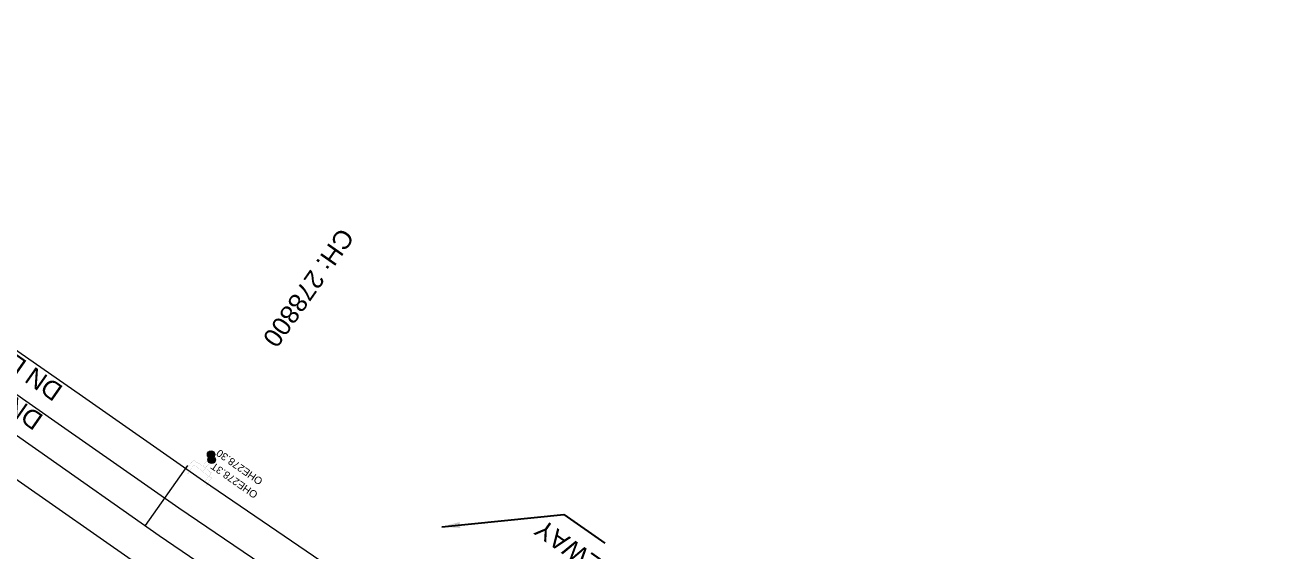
# Model space of a CAD drawing. Header units: metres. Extents: x 644418 to 1306172, y 3366650 to 6747308.
# Drawn here: x 661914.2 to 662083.3, y 3367326.2 to 3367398 of the extents above; entities that cross this region are included whole.
import ezdxf
from ezdxf.enums import TextEntityAlignment as Align

# ---------------------------------------------------------------- set-up
doc = ezdxf.new("R2010")
doc.units = ezdxf.units.M
doc.header["$MEASUREMENT"] = 0
doc.linetypes.add('CENTER', pattern=[2, 1.25, -0.25, 0.25, -0.25])
for name, color, linetype, lineweight in [('Existing Chainage', 7, 'Continuous', 0), ('Existing IR Track', 143, 'Continuous', 0), ('Existing Railway Boundary', 7, 'CENTER', 0), ('OHE MAST', 8, 'Continuous', 0), ('OHE MAST TEXT', 8, 'Continuous', 0), ("SHAMBU STN. SRJ's", 251, 'Continuous', 0)]:
    doc.layers.add(name, color=color, linetype=linetype, lineweight=lineweight)
doc.styles.get("Standard").update_dxf_attribs({"font": 'arial.ttf'})
doc.styles.add('Style-Arial', font='arial.ttf')
doc.dimstyles.new('ISO-25', dxfattribs={"dimtxt": 2.5, "dimasz": 2.5, "dimexe": 1.25, "dimexo": 0.625, "dimtad": 1, "dimtxsty": 'Standard', "dimcen": 2.5, "dimadec": 0, "dimazin": 0, "dimtfac": 1, "dimtmove": 0, "dimatfit": 3, "dimfxl": 1, "dimarcsym": 0})

# ---------------------------------------------------------------- blocks, each defined once
blk = doc.blocks.new('OHE MAST')
h = blk.add_hatch(color=256)
edge = h.paths.add_edge_path()
edge.add_arc((0, 0), 0.514, 0, 360)
at = {"const_width": 0.01, "flags": 128}
for points in [[(1.5, 3.5), (1.5, 2), (-1.5, 2), (-1.5, 3.5)], [(0, 2), (0, 0)]]:
    blk.add_lwpolyline(points, dxfattribs=at)
blk.add_circle((0, 0), 0.514)

msp = doc.modelspace()

# ---------------------------------------------------------------- linework, layer by layer
at = {"layer": 'Existing Chainage', "color": 0, "linetype": 'Continuous', "lineweight": 13, "flags": 128}
msp.add_lwpolyline([(661936.3295, 3367337.8951), (661930.5876, 3367329.7079)], dxfattribs=at)
at = {"layer": 'Existing IR Track', "flags": 128}
for points in [[(661816.4792, 3367403.8641), (661836.7747, 3367389.5578), (661847.8424, 3367381.7754), (661860.7394, 3367372.7075), (661878.8527, 3367359.9837), (661897.8567, 3367346.6346), (661913.2524, 3367335.8647), (661929.1021, 3367324.7772), (661947.1413, 3367312.3966), (661965.5421, 3367299.7704), (661981.6533, 3367288.8364), (661998.0285, 3367277.7232), (662016.9471, 3367265.0079), (662034.9616, 3367252.9006), (662048.5257, 3367244.7804), (662061.9558, 3367236.7478), (662073.6693, 3367230.2238), (662075.7788, 3367229.0217), (662077.2683, 3367228.1588), (662093.6078, 3367218.5597), (662106.8536, 3367210.0218)], [(661842.6539, 3367402.9548), (661856.1072, 3367393.5113), (661868.0062, 3367385.1589), (661887.134, 3367371.7381), (661904.2397, 3367359.7361), (661921.5608, 3367347.6517), (661938.5284, 3367335.817), (661955.5127, 3367324.2425), (661972.7274, 3367312.5113), (661990.0895, 3367300.7625), (662007.142, 3367289.2233), (662025.3596, 3367276.8939), (662044.2741, 3367264.094), (662056.7323, 3367256.2476), (662064.0386, 3367251.6459), (662065.0651, 3367251.0062), (662066.8492, 3367249.938), (662105.844, 3367226.2744)], [(661902.0919, 3367355.248), (661918.7271, 3367343.6283), (661935.1658, 3367332.1461), (661952.6883, 3367320.2307), (661969.9386, 3367308.5006), (661987.2527, 3367296.737), (662004.338, 3367285.1291), (662022.4944, 3367272.8262), (662041.2698, 3367260.104), (662053.5649, 3367251.7939), (662064.5856, 3367244.3453), (662084.7288, 3367230.7027), (662086.9568, 3367229.2172), (662088.3201, 3367228.2939), (662096.7928, 3367222.5096), (662115.9964, 3367209.5214), (662116.7842, 3367208.9886), (662122.4397, 3367205.1199), (662138.7479, 3367194.0279), (662154.3921, 3367183.3875), (662163.3781, 3367177.2445), (662170.8941, 3367172.1063), (662187.6697, 3367160.4205), (662203.3775, 3367149.4776)], [(661899.7773, 3367351.3164), (661916.0846, 3367339.8793), (661932.4864, 3367328.378), (661949.9934, 3367316.4071), (661967.5857, 3367304.3777), (661984.5415, 3367292.8859), (662001.5086, 3367281.3869), (662019.8094, 3367269.0133), (662038.4632, 3367256.4002), (662050.8673, 3367247.968), (662063.3735, 3367239.4664), (662074.3396, 3367232.0433), (662076.6887, 3367230.4986), (662078.4458, 3367229.2835), (662094.0469, 3367218.6677), (662106.8447, 3367210.0279), (662113.2712, 3367205.6549), (662119.6085, 3367201.3426), (662135.9957, 3367190.1234), (662151.9975, 3367179.1679), (662160.566, 3367173.2611), (662168.6598, 3367167.6813), (662184.842, 3367156.4035), (662200.8799, 3367145.2256)]]:
    msp.add_lwpolyline(points, dxfattribs=at)

# ---------------------------------------------------------------- block references
at = {"layer": 'OHE MAST', "color": 2, "rotation": 143.3908318566117}
for p in [(661939.563, 3367339.404), (661939.65, 3367338.678)]:
    msp.add_blockref('OHE MAST', p, dxfattribs=at)

# ---------------------------------------------------------------- texts
at = {"layer": 'Existing Chainage', "color": 0, "linetype": 'Continuous', "lineweight": 0, "insert": (661947.4723, 3367354.5087), "char_height": 2.5, "attachment_point": 6, "rotation": 234.956631, "line_spacing_factor": 0.6, "style": 'Style-Arial'}
msp.add_mtext('CH: 278800', dxfattribs=at)
at = {"layer": 'Existing Railway Boundary', "linetype": 'Continuous', "ltscale": 5}
msp.add_text('EXISTING RAILWAY', height=2.5, rotation=145, dxfattribs=at).set_placement((662011.8379, 3367311.8014))
at = {"layer": 'OHE MAST TEXT'}
for s, p in [('OHE278.30', (661943.4248, 3367337.6664)), ('OHE278.3T', (661942.7149, 3367335.8543))]:
    msp.add_text(s, height=1, rotation=145, dxfattribs=at).set_placement(p, align=Align.MIDDLE_CENTER)
at = {"layer": "SHAMBU STN. SRJ's", "color": 7}
for s, p in [('DN LOOP LINE  CSR-712.184 (SRJ TO SRJ)', (661919.5462, 3367348.5727)), ('DN MAIN LINE  CSR-738.396 m(FM TO FM)', (661916.8642, 3367344.6155))]:
    msp.add_text(s, height=2.5, rotation=145.007093, dxfattribs=at).set_placement(p)

# ---------------------------------------------------------------- leaders
at = {"layer": 'Existing Railway Boundary', "linetype": 'Continuous', "ltscale": 5}
msp.add_leader([(661970.9871, 3367329.5399), (661987.6458, 3367331.2317), (661993.1924, 3367327.3304)], dimstyle='ISO-25', override={"dimtxt": 0.5, "dimtad": 0}, dxfattribs=at)

doc.saveas('drawing.dxf')
